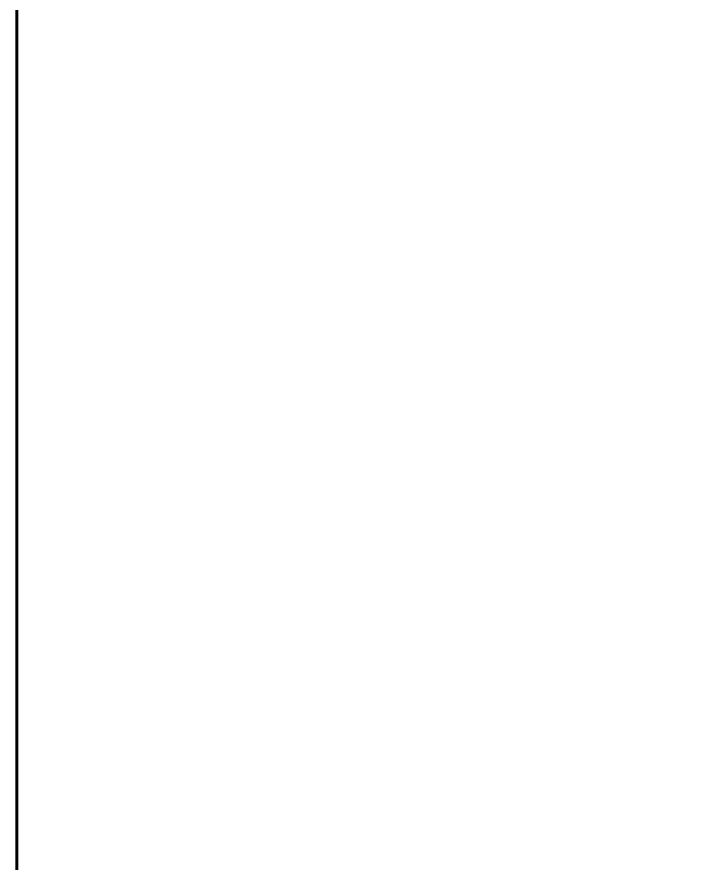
# Model space of a CAD drawing. Header units: millimetres. Extents: x 470010 to 1231400, y -134005 to 421770.
# Drawn here: x 673007 to 673952, y -31874 to -30721 of the extents above; entities that cross this region are included whole.
import ezdxf
from ezdxf.enums import TextEntityAlignment as Align

# ---------------------------------------------------------------- set-up
doc = ezdxf.new("R2010")
doc.units = ezdxf.units.MM
doc.layers.get('Defpoints').update_dxf_attribs({"color": 140})
doc.layers.add('0) шп потолок', color=3, linetype='Continuous', lineweight=60)
doc.styles.add('style1', font='ARIALN.TTF')

# ---------------------------------------------------------------- blocks, each defined once
blk = doc.blocks.new('A$C9108343f')
at = {"layer": '0) шп потолок'}
blk.add_lwpolyline([(14845, 61875), (14845, 70530), (7287.9, 70530), (7287.9, 61455), (13825, 61455)], dxfattribs=at)
at = {"layer": 'Defpoints', "color": 18, "true_color": 0x000000, "style": 'style1'}
for p in [(143949.3, 316089.1), (143975, 281639.5), (143890.4, 273244.7), (143840, 264276.8), (143967.8, 254892.4), (12252, 104178.1), (12382.6, 96023.1)]:
    blk.add_attdef('АР-ПОМЕЩЕНИЕ:НАИМЕНОВАНИЕ', text='', height=100, dxfattribs=at).set_placement(p, align=Align.MIDDLE)
at = {"layer": 'Defpoints', "color": 18, "true_color": 0x000000, "style": 'style1', "flags": 8}
for p in [(143951.3, 279099.1), (143848.3, 269251.1), (143875.3, 260094.2), (144049.7, 250824.7), (163419.3, 238153.4), (155897.5, 237966), (183037.2, 237966), (143342.9, 237876.2)]:
    blk.add_attdef('АР-ПОМЕЩЕНИЕ:НАИМЕНОВАНИЕ', text='', height=100, dxfattribs=at).set_placement(p, align=Align.MIDDLE)

msp = doc.modelspace()

# ---------------------------------------------------------------- linework, layer by layer
at = {"layer": '0) шп потолок'}
msp.add_lwpolyline([(680563.57, -38491.242), (680563.57, -29836.242), (673006.525, -29836.242), (673006.525, -38911.242), (679543.57, -38911.242)], dxfattribs=at)

# ---------------------------------------------------------------- block references
msp.add_blockref('A$C9108343f', (665718.612, -100366.242))

doc.saveas('drawing.dxf')
